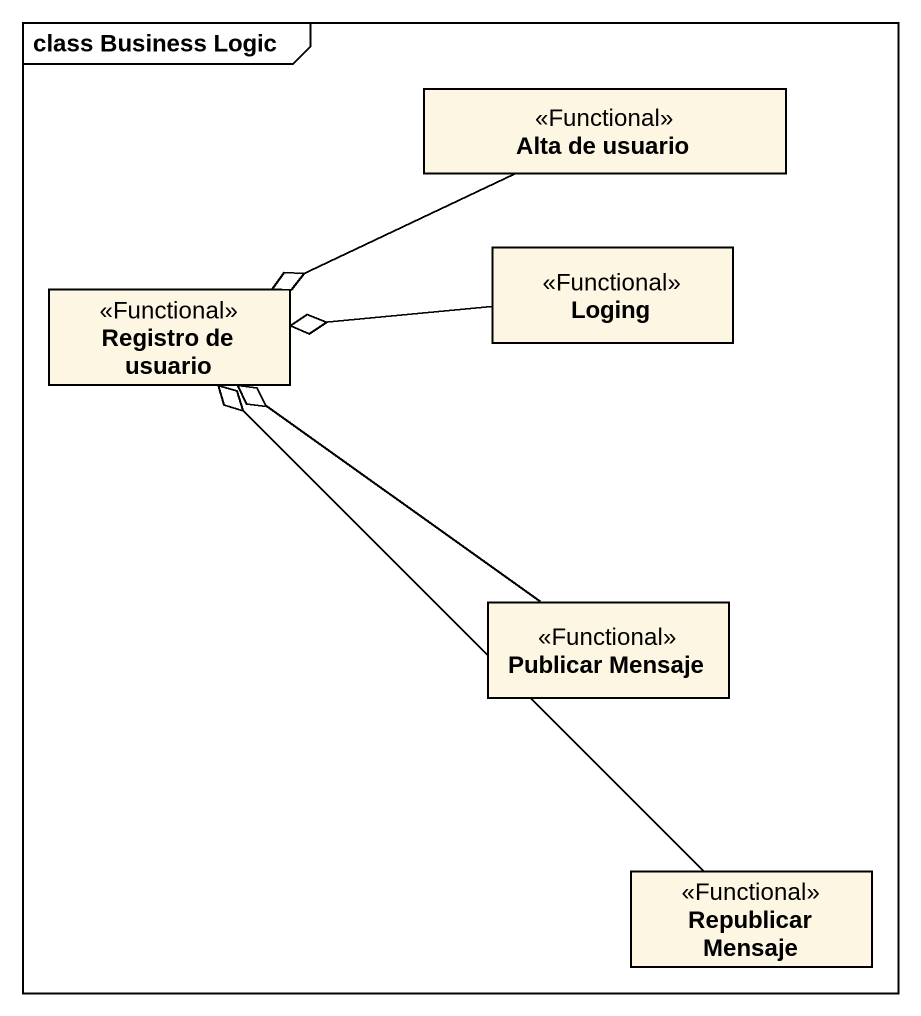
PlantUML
@startuml
mainframe class Business Logic
hide circle
hide empty members
class "Alta de usuario" as Alta_de_usuario <<Functional>>
class Loging <<Functional>>
class "Registro de usuario" as Registro_de_usuario <<Functional>>
class "Publicar Mensaje" as Publicar_Mensaje <<Functional>>
class "Republicar Mensaje" as Republicar_Mensaje <<Functional>>
Alta_de_usuario -left-o Registro_de_usuario
Loging -left-o Registro_de_usuario
Publicar_Mensaje -up-o Registro_de_usuario
Republicar_Mensaje -up-o Registro_de_usuario
@enduml
